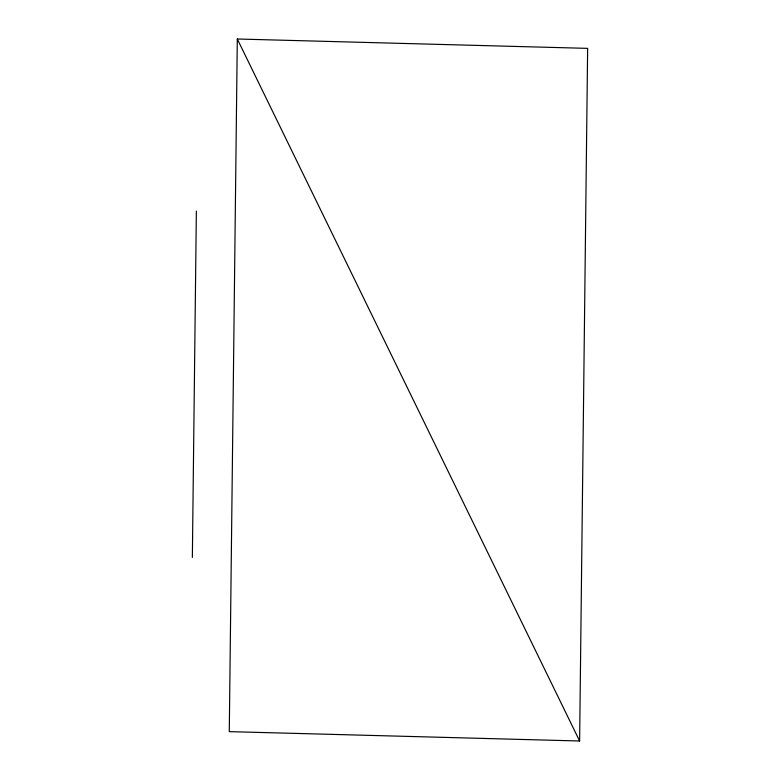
<?xml version="1.0" encoding="UTF-8"?>
<svg xmlns="http://www.w3.org/2000/svg" width="780" height="780" viewBox="0 0 780 780"><rect width="100%" height="100%" fill="white"/><g stroke="black" fill="none" stroke-linecap="round" stroke-linejoin="round"><path stroke-width="1.17" d="M192.358 557.437L196.365 211.117M237.305 39L229.281 731.63L579.618 741L587.642 48.37L237.305 39L579.618 741"/></g></svg>
